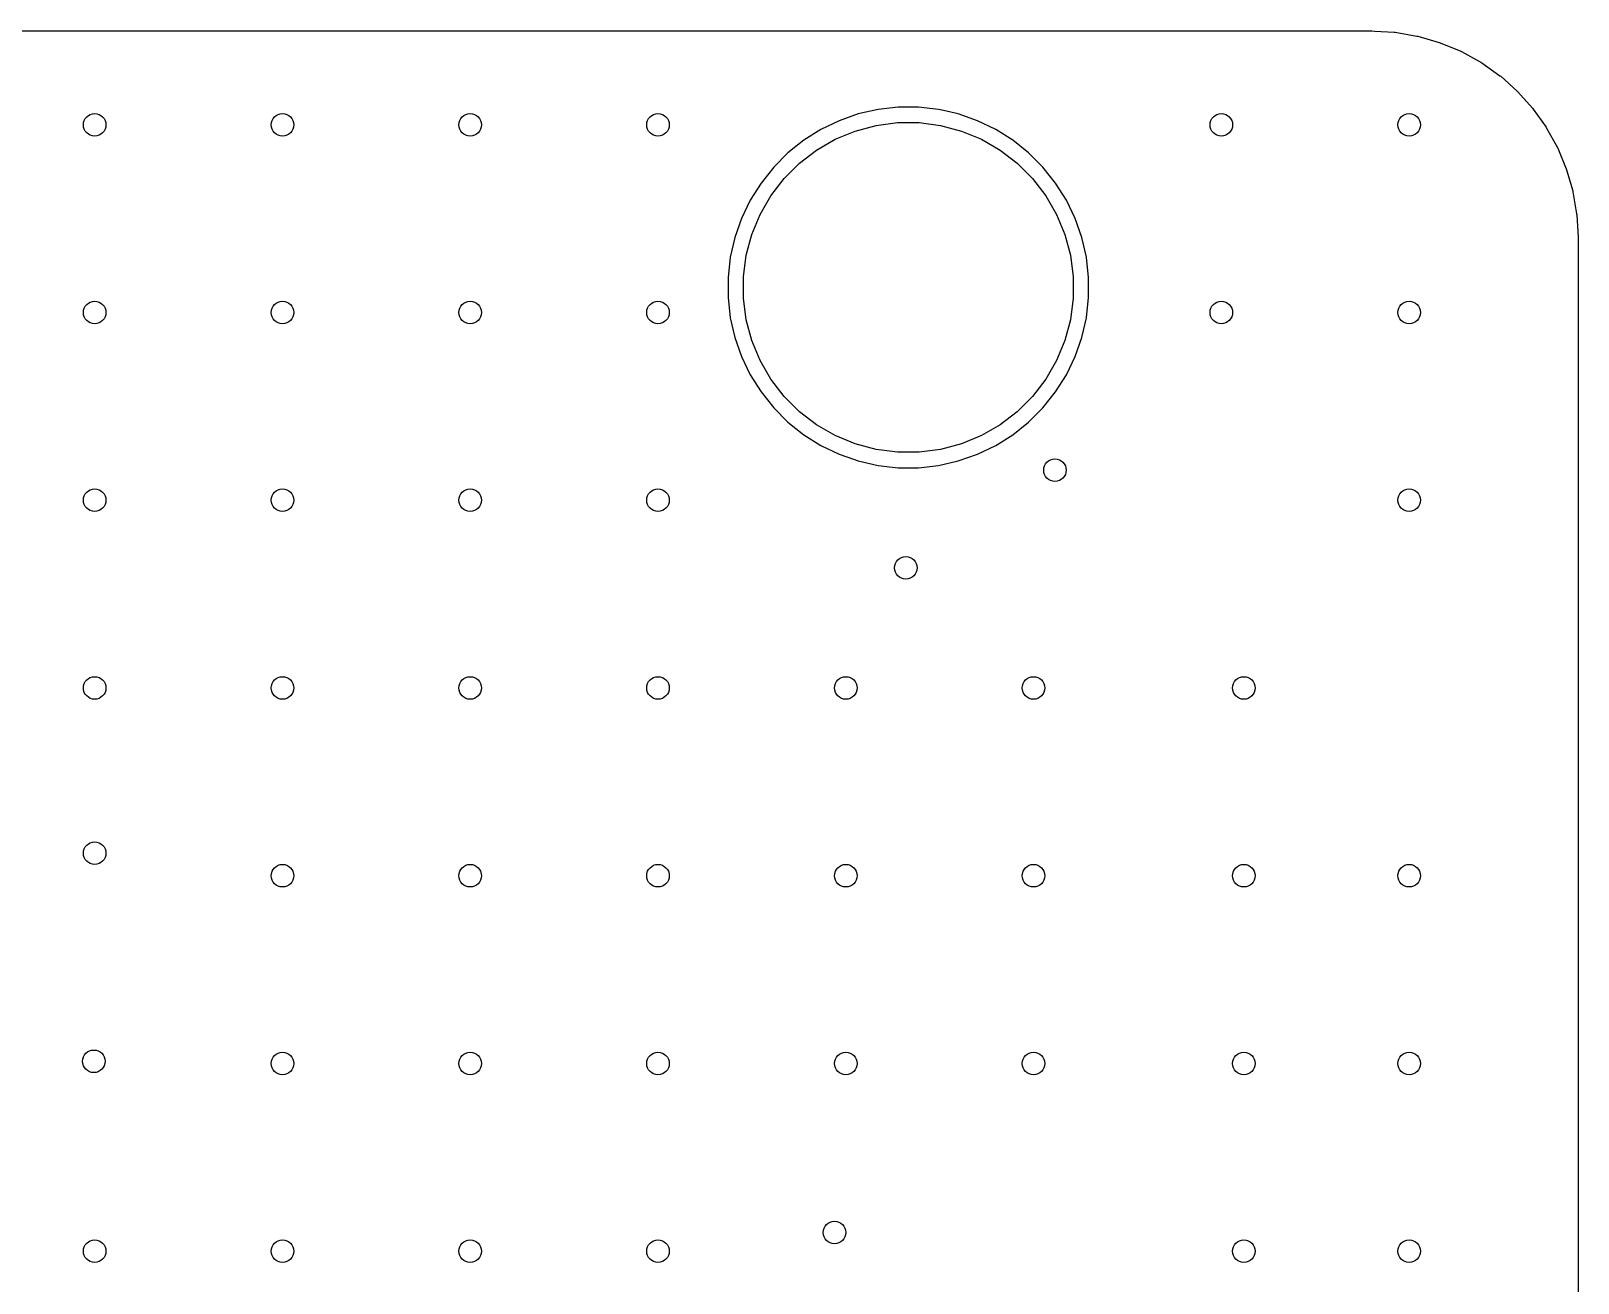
# Model space of a CAD drawing. Extents: x 2.65 to 6.49, y -4.64 to -1.62.
# Drawn here: x 5.675 to 6.486, y -2.281 to -1.624 of the extents above; entities that cross this region are included whole.
import ezdxf

# ---------------------------------------------------------------- set-up
doc = ezdxf.new("R2010")
doc.units = 0
doc.header["$MEASUREMENT"] = 0
doc.layers.add('BLACK', color=7, linetype='CONTINUOUS')

msp = doc.modelspace()

# ---------------------------------------------------------------- linework, layer by layer
at = {"layer": 'BLACK', "linetype": 'CONTINUOUS'}
for p, q in [((2.75764, -1.62404), (6.37621, -1.62404)), ((6.37621, -1.62404), (6.37782, -1.62404)), ((6.37782, -1.62404), (6.37809, -1.62404)), ((6.37809, -1.62404), (6.37969, -1.62413)), ((6.37969, -1.62413), (6.3898, -1.6247)), ((6.3898, -1.6247), (6.39034, -1.62476)), ((6.39034, -1.62476), (6.40177, -1.6267)), ((6.40177, -1.6267), (6.4023, -1.62683)), ((6.4023, -1.62683), (6.41344, -1.63003)), ((6.41344, -1.63003), (6.41396, -1.63021)), ((6.41396, -1.63021), (6.42467, -1.63465)), ((6.42467, -1.63465), (6.42516, -1.63489)), ((6.42516, -1.63489), (6.43298, -1.63921)), ((6.43298, -1.63921), (6.4353, -1.64049)), ((6.4353, -1.64049), (6.43577, -1.64079)), ((6.43577, -1.64079), (6.44522, -1.64749)), ((6.44522, -1.64749), (6.44565, -1.64783)), ((6.44565, -1.64783), (6.45429, -1.65556)), ((6.45429, -1.65556), (6.45468, -1.65594)), ((6.45468, -1.65594), (6.4624, -1.66459)), ((6.10895, -1.66758), (6.09893, -1.67108)), ((6.1193, -1.66521), (6.10895, -1.66758)), ((6.10895, -1.66758), (6.10895, -1.66758)), ((6.12985, -1.66402), (6.1193, -1.66521)), ((6.1193, -1.66521), (6.1193, -1.66521)), ((6.14046, -1.66402), (6.12985, -1.66402)), ((6.12985, -1.66402), (6.12985, -1.66402)), ((6.14047, -1.66402), (6.14046, -1.66402)), ((6.15101, -1.66521), (6.14047, -1.66402)), ((6.1536, -1.6658), (6.15101, -1.66521)), ((6.15101, -1.66521), (6.15101, -1.66521)), ((6.15101, -1.66521), (6.15101, -1.66521)), ((6.16136, -1.66758), (6.1536, -1.6658)), ((6.17138, -1.67108), (6.16136, -1.66758)), ((6.16136, -1.66758), (6.16136, -1.66758)), ((6.4624, -1.66459), (6.46274, -1.66502)), ((6.46274, -1.66502), (6.46945, -1.67447)), ((6.08937, -1.67569), (6.08038, -1.68133)), ((6.09893, -1.67108), (6.08937, -1.67569)), ((6.09685, -1.68085), (6.10732, -1.67651)), ((6.10732, -1.67651), (6.11826, -1.67358)), ((6.11826, -1.67358), (6.12949, -1.6721)), ((6.12949, -1.6721), (6.14082, -1.6721)), ((6.14082, -1.6721), (6.15206, -1.67358)), ((6.15206, -1.67358), (6.163, -1.67651)), ((6.163, -1.67651), (6.17347, -1.68085)), ((6.18094, -1.67569), (6.17138, -1.67108)), ((6.18993, -1.68133), (6.18094, -1.67569)), ((6.18094, -1.67569), (6.18094, -1.67569)), ((6.46945, -1.67447), (6.46974, -1.67493)), ((6.46974, -1.67493), (6.47535, -1.68508)), ((6.08038, -1.68133), (6.07208, -1.68795)), ((6.07805, -1.69341), (6.08704, -1.68652)), ((6.08704, -1.68652), (6.09685, -1.68085)), ((6.17347, -1.68085), (6.18328, -1.68652)), ((6.18328, -1.68652), (6.19227, -1.69341)), ((6.19823, -1.68795), (6.18993, -1.68133)), ((6.47535, -1.68508), (6.47559, -1.68557)), ((6.47559, -1.68557), (6.48002, -1.69628)), ((6.07208, -1.68795), (6.06458, -1.69546)), ((6.07004, -1.70142), (6.07805, -1.69341)), ((6.19227, -1.69341), (6.20028, -1.70142)), ((6.20574, -1.69546), (6.19823, -1.68795)), ((6.06458, -1.69546), (6.05796, -1.70376)), ((6.06314, -1.71041), (6.07004, -1.70142)), ((6.20028, -1.70142), (6.20717, -1.71041)), ((6.21236, -1.70376), (6.20574, -1.69546)), ((6.48002, -1.69628), (6.4802, -1.69679)), ((6.4802, -1.69679), (6.48341, -1.70793)), ((6.05796, -1.70376), (6.05231, -1.71275)), ((6.05748, -1.72022), (6.06314, -1.71041)), ((6.20717, -1.71041), (6.21284, -1.72022)), ((6.218, -1.71275), (6.21236, -1.70376)), ((6.48341, -1.70793), (6.48353, -1.70847)), ((6.48353, -1.70847), (6.48547, -1.71989)), ((6.05231, -1.71275), (6.04771, -1.72231)), ((6.22261, -1.72231), (6.218, -1.71275)), ((6.04771, -1.72231), (6.0442, -1.73233)), ((6.05314, -1.73069), (6.05748, -1.72022)), ((6.21284, -1.72022), (6.21718, -1.73069)), ((6.22611, -1.73233), (6.22261, -1.72231)), ((6.48547, -1.71989), (6.48554, -1.72044)), ((6.48554, -1.72044), (6.48619, -1.73215)), ((6.0442, -1.73233), (6.04184, -1.74268)), ((6.0442, -1.73233), (6.0442, -1.73233)), ((6.05021, -1.74163), (6.05314, -1.73069)), ((6.21718, -1.73069), (6.22011, -1.74163)), ((6.22848, -1.74268), (6.22611, -1.73233)), ((6.48619, -1.73215), (6.4862, -1.73242)), ((6.4862, -1.73242), (6.4862, -4.52742)), ((6.04184, -1.74268), (6.04065, -1.75322)), ((6.04184, -1.74268), (6.04184, -1.74268)), ((6.04873, -1.75287), (6.05021, -1.74163)), ((6.22011, -1.74163), (6.22159, -1.75287)), ((6.22967, -1.75323), (6.22848, -1.74268)), ((6.04065, -1.75322), (6.04065, -1.76384)), ((6.04873, -1.7642), (6.04873, -1.75287)), ((6.22159, -1.75287), (6.22159, -1.7642)), ((6.22967, -1.76384), (6.22967, -1.75323)), ((6.04065, -1.76384), (6.04184, -1.77439)), ((6.05021, -1.77543), (6.04873, -1.7642)), ((6.22159, -1.7642), (6.22011, -1.77543)), ((6.22848, -1.77439), (6.22967, -1.76384)), ((6.04184, -1.77439), (6.04184, -1.77439)), ((6.04184, -1.77439), (6.0442, -1.78474)), ((6.05314, -1.78637), (6.05021, -1.77543)), ((6.22011, -1.77543), (6.21718, -1.78637)), ((6.22611, -1.78474), (6.22848, -1.77439)), ((6.0442, -1.78474), (6.0442, -1.78474)), ((6.0442, -1.78474), (6.04771, -1.79476)), ((6.05748, -1.79684), (6.05314, -1.78637)), ((6.21718, -1.78637), (6.21284, -1.79684)), ((6.22261, -1.79476), (6.22611, -1.78474)), ((6.04771, -1.79476), (6.05231, -1.80432)), ((6.06314, -1.80665), (6.05748, -1.79684)), ((6.21284, -1.79684), (6.20717, -1.80665)), ((6.218, -1.80432), (6.22261, -1.79476)), ((6.05231, -1.80432), (6.05231, -1.80432)), ((6.05231, -1.80432), (6.05796, -1.81331)), ((6.07004, -1.81564), (6.06314, -1.80665)), ((6.20717, -1.80665), (6.20028, -1.81564)), ((6.21236, -1.81331), (6.218, -1.80432)), ((6.05796, -1.81331), (6.06458, -1.82161)), ((6.07805, -1.82365), (6.07004, -1.81564)), ((6.20028, -1.81564), (6.19227, -1.82365)), ((6.20574, -1.82161), (6.21236, -1.81331)), ((6.06458, -1.82161), (6.07208, -1.82911)), ((6.08704, -1.83055), (6.07805, -1.82365)), ((6.19227, -1.82365), (6.18328, -1.83055)), ((6.19823, -1.82911), (6.20574, -1.82161)), ((6.07208, -1.82911), (6.08038, -1.83573)), ((6.09685, -1.83621), (6.08704, -1.83055)), ((6.18328, -1.83055), (6.17347, -1.83621)), ((6.18993, -1.83573), (6.19823, -1.82911)), ((6.08038, -1.83573), (6.08937, -1.84138)), ((6.10732, -1.84055), (6.09685, -1.83621)), ((6.11826, -1.84348), (6.10732, -1.84055)), ((6.163, -1.84055), (6.15206, -1.84348)), ((6.17347, -1.83621), (6.163, -1.84055)), ((6.18094, -1.84138), (6.18993, -1.83573)), ((6.08937, -1.84138), (6.09893, -1.84598)), ((6.09893, -1.84598), (6.10646, -1.84862)), ((6.10646, -1.84862), (6.10895, -1.84949)), ((6.12949, -1.84496), (6.11826, -1.84348)), ((6.14082, -1.84496), (6.12949, -1.84496)), ((6.15206, -1.84348), (6.14082, -1.84496)), ((6.16136, -1.84949), (6.17138, -1.84598)), ((6.17138, -1.84598), (6.18094, -1.84138)), ((6.10895, -1.84949), (6.10895, -1.84949)), ((6.10895, -1.84949), (6.10895, -1.84949)), ((6.10895, -1.84949), (6.10895, -1.84949)), ((6.10895, -1.84949), (6.1193, -1.85185)), ((6.1193, -1.85185), (6.12985, -1.85304)), ((6.12985, -1.85304), (6.12985, -1.85304)), ((6.12985, -1.85304), (6.12985, -1.85304)), ((6.12985, -1.85304), (6.14047, -1.85304)), ((6.14047, -1.85304), (6.15101, -1.85185)), ((6.14047, -1.85304), (6.14047, -1.85304)), ((6.15101, -1.85185), (6.16136, -1.84949))]:
    msp.add_line(p, q, dxfattribs=at)
at = {"layer": 'BLACK'}
for centre in [(5.70866, -1.67323), (5.80709, -1.67323), (5.90551, -1.67323), (6.00394, -1.67323), (6.29921, -1.67323), (6.39764, -1.67323), (5.70866, -1.77165), (5.80709, -1.77165), (5.90551, -1.77165), (6.00394, -1.77165), (6.29921, -1.77165), (6.39764, -1.77165), (6.21201, -1.85433), (5.70866, -1.87008), (5.80709, -1.87008), (5.90551, -1.87008), (6.00394, -1.87008), (6.39764, -1.87008), (6.13386, -1.90551), (5.70866, -1.9685), (5.80709, -1.9685), (5.90551, -1.9685), (6.00394, -1.9685), (6.10236, -1.9685), (6.20079, -1.9685), (6.31102, -1.9685), (5.70866, -2.05512), (5.80709, -2.06693), (5.90551, -2.06693), (6.00394, -2.06693), (6.10236, -2.06693), (6.20079, -2.06693), (6.31102, -2.06693), (6.39764, -2.06693), (5.7082, -2.16423), (5.80709, -2.16535), (5.90551, -2.16535), (6.00394, -2.16535), (6.10236, -2.16535), (6.20079, -2.16535), (6.31102, -2.16535), (6.39764, -2.16535), (6.09646, -2.25394), (5.70866, -2.26378), (5.80709, -2.26378), (5.90551, -2.26378), (6.00394, -2.26378), (6.31102, -2.26378), (6.39764, -2.26378)]:
    msp.add_circle(centre, 0.00591, dxfattribs=at)

doc.saveas('drawing.dxf')
